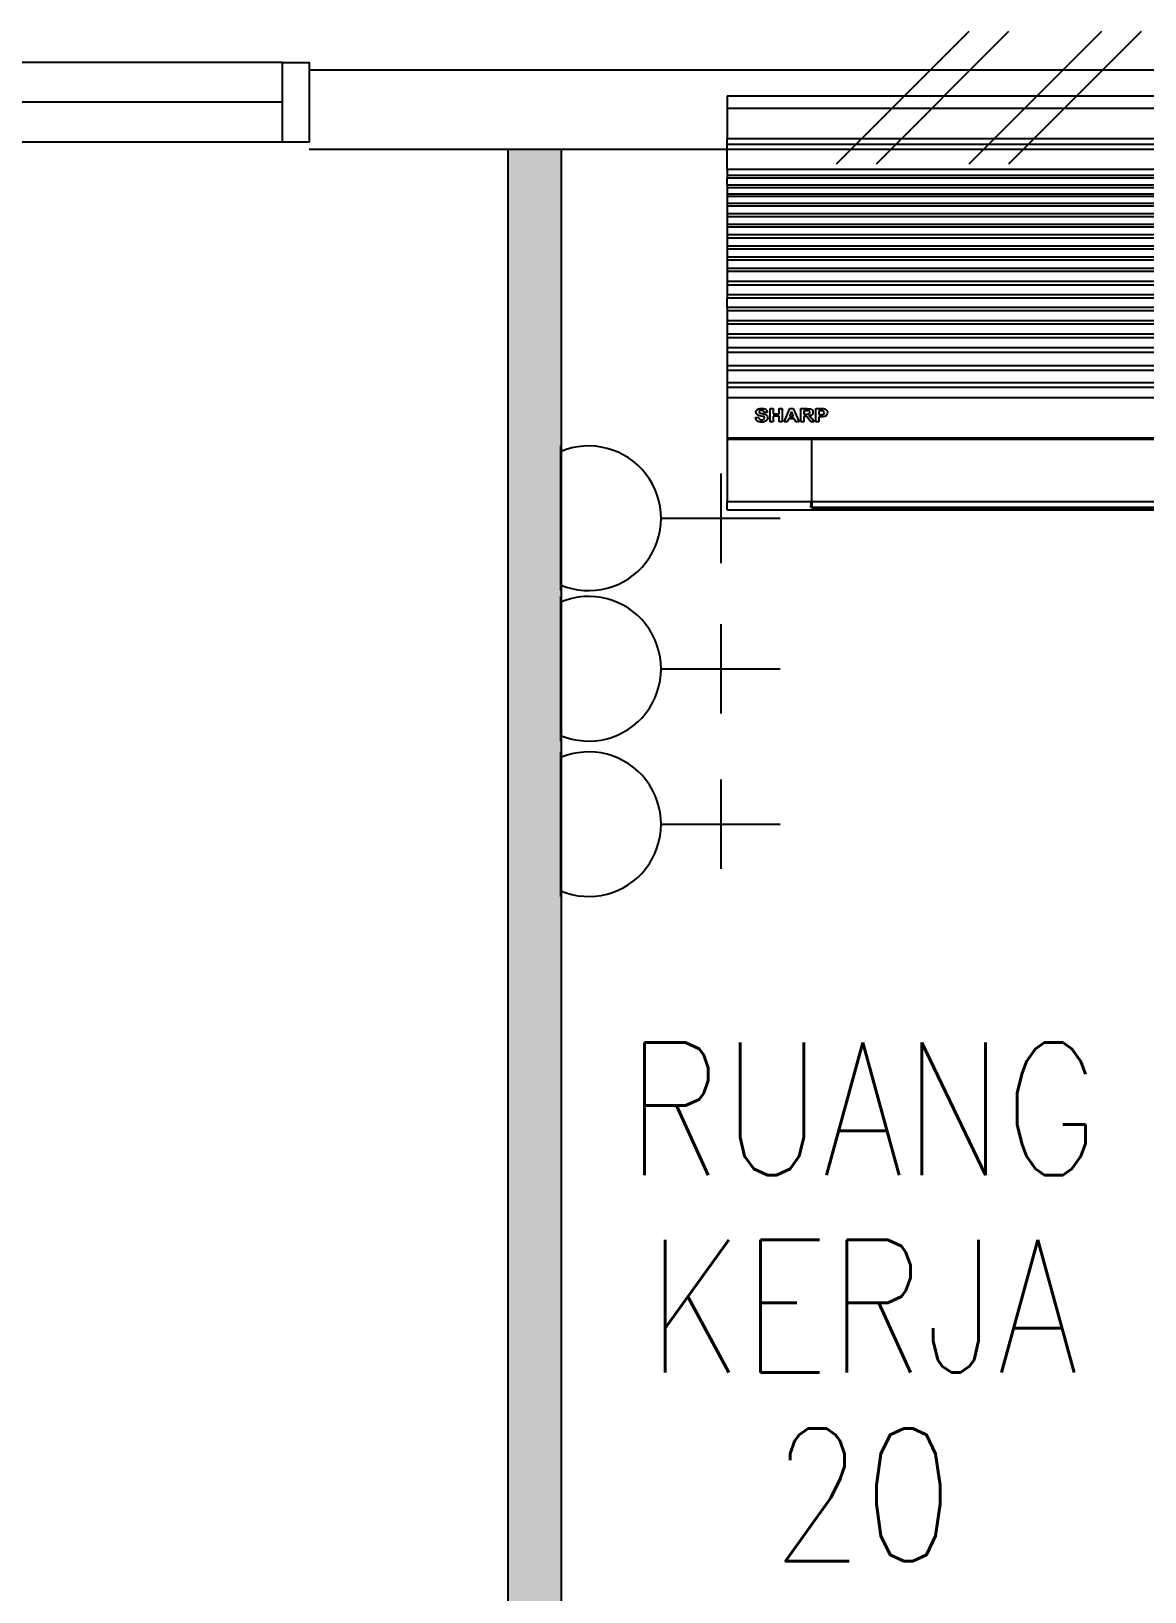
# Model space of a CAD drawing. Header units: inches. Extents: x -106706990 to 300603, y -86718466 to 1728185.
# Drawn here: x 143683 to 145784, y 47689 to 50633 of the extents above; entities that cross this region are included whole.
import ezdxf
from ezdxf.enums import TextEntityAlignment as Align

# ---------------------------------------------------------------- set-up
doc = ezdxf.new("R2010")
doc.units = ezdxf.units.IN
doc.header["$MEASUREMENT"] = 0
doc.linetypes.add('DASHED2', pattern=[0.375, 0.25, -0.125])
for name, color, linetype in [('A-HATCH', 8, 'Continuous'), ('A-PARTITION', 4, 'Continuous'), ('A-ROOMSYM', 3, 'Continuous'), ('A-WALL', 1, 'Continuous'), ('A-WIN', 9, 'Continuous'), ('A-WLH', 7, 'Continuous'), ('Edges', 7, 'Continuous'), ('ELECT', 6, 'Continuous'), ('elk_LAMPU', 6, 'Continuous')]:
    doc.layers.add(name, color=color, linetype=linetype)
doc.layers.get('elk_LAMPU').off()
doc.styles.add('style1', font='romans.shx', dxfattribs={"height": 750})

# ---------------------------------------------------------------- blocks, each defined once
blk = doc.blocks.new('A$C04C40081')
at = {"layer": 'A-WIN', "color": 8}
for p, q in [((850, 150), (50, 150)), ((850, 75), (50, 75)), ((850, 0), (50, 0))]:
    blk.add_line(p, q, dxfattribs=at)
at = {"layer": 'A-WIN', "color": 8, "linetype": 'Continuous'}
for points in [[(50, 150), (0, 150), (0, 0), (50, 0)], [(850, 150), (900, 150), (900, 0), (850, 0)]]:
    blk.add_lwpolyline(points, close=True, dxfattribs=at)
blk = doc.blocks.new('A$C52B244CD')
at = {"layer": 'A-WLH', "color": 8}
for p, q in [((0, 0), (250, 250)), ((75, 0), (325, 250)), ((250, 0), (500, 250)), ((325, 0), (575, 250))]:
    blk.add_line(p, q, dxfattribs=at)
blk = doc.blocks.new('air con')
at = {"layer": 'Edges'}
for p, q in [((71.4, 41.9), (152.4, 41.9)), ((71.4, 41.9), (71.4, 41.09)), ((71.4, 41.09), (152.4, 41.09)), ((71.4, 41.09), (71.4, 39.12)), ((71.4, 39.12), (152.4, 39.12)), ((71.4, 38.72), (71.4, 39.12)), ((152.4, 38.72), (71.4, 38.72)), ((71.4, 37.09), (71.4, 38.72)), ((71.4, 37.09), (71.4, 36.7)), ((152.4, 37.09), (71.4, 37.09)), ((152.4, 36.7), (71.4, 36.7)), ((71.4, 36.7), (71.4, 36.54)), ((152.4, 36.54), (71.4, 36.54)), ((71.4, 36.08), (71.4, 36.54)), ((152.4, 36.08), (71.4, 36.08)), ((71.4, 36.08), (71.4, 35.91)), ((152.4, 35.91), (71.4, 35.91)), ((71.4, 35.91), (71.4, 35.49)), ((71.4, 35.49), (71.4, 35.34)), ((152.4, 35.49), (71.4, 35.49)), ((152.4, 35.34), (71.4, 35.34)), ((71.4, 35.34), (71.4, 34.88)), ((152.4, 34.88), (71.4, 34.88)), ((71.4, 34.88), (71.4, 34.71)), ((152.4, 34.71), (71.4, 34.71)), ((71.4, 34.71), (71.4, 34.21)), ((152.4, 34.21), (71.4, 34.21)), ((71.4, 34.21), (71.4, 34.02)), ((71.4, 34.02), (71.4, 33.51)), ((152.4, 34.02), (71.4, 34.02)), ((152.4, 33.51), (71.4, 33.51)), ((71.4, 33.51), (71.4, 33.33)), ((152.4, 33.33), (71.4, 33.33)), ((71.4, 33.33), (71.4, 32.83)), ((152.4, 32.83), (71.4, 32.83)), ((71.4, 32.83), (71.4, 32.62)), ((152.4, 32.62), (71.4, 32.62)), ((71.4, 32.62), (71.4, 32.1)), ((152.4, 32.1), (71.4, 32.1)), ((71.4, 32.1), (71.4, 31.91)), ((152.4, 31.91), (71.4, 31.91)), ((71.4, 31.91), (71.4, 31.38)), ((152.4, 31.38), (71.4, 31.38)), ((71.4, 31.38), (71.4, 31.19)), ((152.4, 31.19), (71.4, 31.19)), ((71.4, 31.19), (71.4, 30.65)), ((152.4, 30.65), (71.4, 30.65)), ((71.4, 30.65), (71.4, 30.44)), ((152.4, 30.44), (71.4, 30.44)), ((71.4, 30.44), (71.4, 29.79)), ((152.4, 29.79), (71.4, 29.79)), ((71.4, 29.79), (71.4, 29.56)), ((71.4, 29.56), (71.4, 28.93)), ((152.4, 29.56), (71.4, 29.56)), ((152.4, 28.93), (71.4, 28.93)), ((71.4, 28.93), (71.4, 28.71)), ((152.4, 28.71), (71.4, 28.71)), ((71.4, 28.09), (71.4, 28.71)), ((152.4, 28.09), (71.4, 28.09)), ((71.4, 28.09), (71.4, 27.87)), ((71.4, 27.87), (71.4, 27.23)), ((152.4, 27.87), (71.4, 27.87)), ((152.4, 27.23), (71.4, 27.23)), ((71.4, 27.23), (71.4, 27.02)), ((71.4, 27.02), (71.4, 26.35)), ((152.4, 27.02), (71.4, 27.02)), ((152.4, 26.35), (71.4, 26.35)), ((71.4, 26.35), (71.4, 26.12)), ((152.4, 26.12), (71.4, 26.12)), ((71.4, 26.12), (71.4, 25.47)), ((152.4, 25.47), (71.4, 25.47)), ((71.4, 25.47), (71.4, 25.16)), ((152.4, 25.16), (71.4, 25.16)), ((71.4, 25.16), (71.4, 24.3)), ((152.4, 24.3), (71.4, 24.3)), ((71.4, 24.3), (71.4, 24)), ((152.4, 24), (71.4, 24)), ((71.4, 24), (71.4, 23.18)), ((71.4, 23.18), (71.4, 22.88)), ((152.4, 23.18), (71.4, 23.18)), ((152.4, 22.88), (71.4, 22.88)), ((71.4, 22.88), (71.4, 22.21)), ((152.4, 22.21), (71.4, 22.21)), ((71.4, 22.21), (71.4, 19.57)), ((73.29, 21.35), (73.33, 21.41)), ((73.33, 21.41), (73.38, 21.46)), ((73.38, 21.46), (73.45, 21.49)), ((73.45, 21.49), (73.54, 21.52)), ((73.54, 21.52), (73.64, 21.52)), ((73.64, 21.38), (73.56, 21.37)), ((73.64, 21.52), (73.73, 21.52)), ((73.71, 21.37), (73.64, 21.38)), ((73.73, 21.52), (73.8, 21.51)), ((73.8, 21.51), (73.87, 21.48)), ((73.87, 21.48), (73.92, 21.45)), ((73.92, 21.45), (73.96, 21.41)), ((73.96, 21.41), (73.99, 21.37)), ((74.21, 20.64), (74.21, 21.51)), ((74.21, 21.51), (74.41, 21.51)), ((74.41, 21.51), (74.41, 21.17)), ((74.8, 21.17), (74.8, 21.51)), ((74.8, 21.51), (75, 21.51)), ((75, 21.51), (75, 20.64)), ((75.11, 20.64), (75.49, 21.51)), ((75.49, 21.51), (75.7, 21.51)), ((75.7, 21.51), (76.09, 20.64)), ((76.2, 20.64), (76.2, 21.51)), ((76.2, 21.51), (76.62, 21.51)), ((76.62, 21.51), (76.75, 21.5)), ((76.75, 21.5), (76.85, 21.49)), ((76.85, 21.49), (76.91, 21.45)), ((76.91, 21.45), (76.96, 21.4)), ((76.96, 21.4), (76.99, 21.34)), ((77.19, 20.64), (77.19, 21.51)), ((77.19, 21.51), (77.51, 21.51)), ((77.51, 21.51), (77.66, 21.51)), ((77.66, 21.51), (77.74, 21.5)), ((77.74, 21.5), (77.82, 21.47)), ((77.82, 21.47), (77.89, 21.41)), ((77.89, 21.41), (77.91, 21.38)), ((77.91, 21.38), (77.93, 21.34)), ((73.25, 20.92), (73.44, 20.94)), ((73.26, 20.85), (73.25, 20.92)), ((73.29, 20.79), (73.26, 20.85)), ((73.28, 21.28), (73.29, 21.35)), ((73.29, 21.23), (73.28, 21.28)), ((73.31, 21.19), (73.29, 21.23)), ((73.32, 20.74), (73.29, 20.79)), ((73.33, 21.14), (73.31, 21.19)), ((73.37, 20.7), (73.32, 20.74)), ((73.37, 21.11), (73.33, 21.14)), ((73.41, 21.08), (73.37, 21.11)), ((73.42, 20.67), (73.37, 20.7)), ((73.46, 21.06), (73.41, 21.08)), ((73.49, 20.64), (73.42, 20.67)), ((73.44, 20.94), (73.47, 20.86)), ((73.6, 21.02), (73.46, 21.06)), ((73.48, 21.32), (73.47, 21.29)), ((73.47, 21.29), (73.48, 21.26)), ((73.47, 20.86), (73.51, 20.81)), ((73.5, 21.35), (73.48, 21.32)), ((73.48, 21.26), (73.5, 21.24)), ((73.57, 20.63), (73.49, 20.64)), ((73.56, 21.37), (73.5, 21.35)), ((73.5, 21.24), (73.57, 21.21)), ((73.51, 20.81), (73.57, 20.78)), ((73.57, 21.21), (73.68, 21.18)), ((73.57, 20.78), (73.66, 20.77)), ((73.65, 20.62), (73.57, 20.63)), ((73.76, 20.98), (73.6, 21.02)), ((73.77, 20.63), (73.65, 20.62)), ((73.66, 20.77), (73.74, 20.78)), ((73.68, 21.18), (73.81, 21.15)), ((73.77, 21.35), (73.71, 21.37)), ((73.74, 20.78), (73.8, 20.81)), ((73.8, 20.96), (73.76, 20.98)), ((73.8, 21.31), (73.77, 21.35)), ((73.87, 20.66), (73.77, 20.63)), ((73.82, 21.25), (73.8, 21.31)), ((73.83, 20.94), (73.8, 20.96)), ((73.8, 20.81), (73.84, 20.85)), ((73.81, 21.15), (73.9, 21.12)), ((74.02, 21.26), (73.82, 21.25)), ((73.84, 20.92), (73.83, 20.94)), ((73.85, 20.89), (73.84, 20.92)), ((73.84, 20.85), (73.85, 20.89)), ((73.94, 20.7), (73.87, 20.66)), ((73.9, 21.12), (73.96, 21.08)), ((74, 20.75), (73.94, 20.7)), ((73.96, 21.08), (74.01, 21.03)), ((73.99, 21.37), (74.01, 21.32)), ((74.04, 20.82), (74, 20.75)), ((74.01, 21.32), (74.02, 21.26)), ((74.01, 21.03), (74.04, 20.97)), ((74.04, 20.97), (74.05, 20.89)), ((74.05, 20.89), (74.04, 20.82)), ((74.41, 20.64), (74.21, 20.64)), ((74.41, 21.17), (74.8, 21.17)), ((74.8, 21.02), (74.41, 21.02)), ((74.41, 21.02), (74.41, 20.64)), ((74.8, 20.64), (74.8, 21.02)), ((75, 20.64), (74.8, 20.64)), ((75.32, 20.64), (75.11, 20.64)), ((75.4, 20.84), (75.32, 20.64)), ((75.79, 20.84), (75.4, 20.84)), ((75.59, 21.31), (75.46, 20.98)), ((75.46, 20.98), (75.73, 20.98)), ((75.73, 20.98), (75.59, 21.31)), ((75.88, 20.64), (75.79, 20.84)), ((76.09, 20.64), (75.88, 20.64)), ((76.4, 20.64), (76.2, 20.64)), ((76.55, 21.36), (76.4, 21.36)), ((76.4, 21.36), (76.4, 21.14)), ((76.4, 21.14), (76.54, 21.14)), ((76.44, 21), (76.4, 21)), ((76.4, 21), (76.4, 20.64)), ((76.5, 21), (76.44, 21)), ((76.54, 20.99), (76.5, 21)), ((76.54, 21.14), (76.66, 21.14)), ((76.57, 20.98), (76.54, 20.99)), ((76.7, 21.36), (76.55, 21.36)), ((76.6, 20.96), (76.57, 20.98)), ((76.7, 20.83), (76.6, 20.96)), ((76.66, 21.14), (76.72, 21.15)), ((76.74, 21.35), (76.7, 21.36)), ((76.85, 20.64), (76.7, 20.83)), ((76.72, 21.15), (76.75, 21.17)), ((76.77, 21.33), (76.74, 21.35)), ((76.8, 21.03), (76.74, 21.02)), ((76.74, 21.02), (76.8, 20.99)), ((76.75, 21.17), (76.78, 21.19)), ((76.79, 21.29), (76.77, 21.33)), ((76.78, 21.19), (76.79, 21.22)), ((76.8, 21.25), (76.79, 21.29)), ((76.79, 21.22), (76.8, 21.25)), ((76.86, 21.05), (76.8, 21.03)), ((76.8, 20.99), (76.85, 20.95)), ((76.85, 20.95), (76.9, 20.89)), ((77.08, 20.64), (76.85, 20.64)), ((76.9, 21.07), (76.86, 21.05)), ((76.94, 21.1), (76.9, 21.07)), ((76.9, 20.89), (76.96, 20.81)), ((76.97, 21.14), (76.94, 21.1)), ((76.96, 20.81), (77.08, 20.64)), ((76.99, 21.18), (76.97, 21.14)), ((76.99, 21.34), (77, 21.27)), ((77, 21.22), (76.99, 21.18)), ((77, 21.27), (77, 21.22)), ((77.39, 20.64), (77.19, 20.64)), ((77.39, 21.36), (77.39, 21.12)), ((77.48, 21.36), (77.39, 21.36)), ((77.39, 21.12), (77.5, 21.12)), ((77.52, 20.97), (77.39, 20.97)), ((77.39, 20.97), (77.39, 20.64)), ((77.63, 21.36), (77.48, 21.36)), ((77.5, 21.12), (77.59, 21.12)), ((77.64, 20.97), (77.52, 20.97)), ((77.59, 21.12), (77.65, 21.13)), ((77.67, 21.34), (77.63, 21.36)), ((77.72, 20.98), (77.64, 20.97)), ((77.65, 21.13), (77.69, 21.15)), ((77.71, 21.32), (77.67, 21.34)), ((77.69, 21.15), (77.72, 21.17)), ((77.73, 21.28), (77.71, 21.32)), ((77.72, 21.17), (77.73, 21.2)), ((77.78, 21), (77.72, 20.98)), ((77.74, 21.24), (77.73, 21.28)), ((77.73, 21.2), (77.74, 21.24)), ((77.83, 21.02), (77.78, 21)), ((77.87, 21.06), (77.83, 21.02)), ((77.91, 21.11), (77.87, 21.06)), ((77.93, 21.17), (77.91, 21.11)), ((77.93, 21.34), (77.94, 21.29)), ((77.94, 21.24), (77.93, 21.17)), ((77.94, 21.29), (77.94, 21.24)), ((152.4, 19.57), (71.4, 19.57)), ((71.4, 19.57), (71.4, 19.49)), ((152.4, 19.49), (71.4, 19.49)), ((71.4, 19.49), (71.4, 15.42)), ((76.92, 15.42), (76.92, 19.49)), ((76.92, 18.47), (76.92, 18.81)), ((76.92, 18.13), (76.92, 18.47)), ((76.92, 17.8), (76.92, 18.13)), ((76.92, 17.48), (76.92, 17.8)), ((76.92, 17.16), (76.92, 17.48)), ((76.92, 16.85), (76.92, 17.16)), ((76.92, 16.55), (76.92, 16.85)), ((76.92, 16.26), (76.92, 16.55)), ((76.86, 15.42), (71.4, 15.42)), ((71.4, 14.9), (71.4, 15.42)), ((76.92, 15.42), (76.86, 15.42)), ((76.86, 15.42), (76.86, 15.14)), ((76.92, 15.97), (76.92, 16.26)), ((76.92, 15.69), (76.92, 15.97)), ((76.92, 15.42), (76.92, 15.69)), ((76.92, 15.42), (76.92, 15.14)), ((146.42, 15.42), (76.92, 15.42)), ((71.4, 14.9), (152.4, 14.9)), ((76.92, 15.14), (76.86, 15.14)), ((76.86, 15.05), (76.86, 15.14)), ((76.92, 15.05), (76.86, 15.05)), ((76.92, 15.14), (76.92, 15.05)), ((146.42, 15.05), (76.92, 15.05)), ((76.92, 15.05), (76.92, 15.01)), ((146.42, 15.01), (76.92, 15.01))]:
    blk.add_line(p, q, dxfattribs=at)
blk = doc.blocks.new('SOCKET(in)')
at = {"layer": 'ELECT', "color": 6}
for p, q in [((86605160, -1198079.2), (86605160, -1197854.2)), ((86605075.7, -1197966.7), (86605244.4, -1197966.7)), ((86605023.6, -1198269), (86605296.4, -1198269))]:
    blk.add_line(p, q, dxfattribs=at)
blk.add_arc((86605160, -1198215.6), 136.4, 336.9763, 203.0237, dxfattribs=at)

msp = doc.modelspace()

# ---------------------------------------------------------------- hatches: boundary and pattern name
at = {"layer": 'A-HATCH'}
h = msp.add_hatch(dxfattribs=at)
h.set_pattern_fill('DOTS', color=8, scale=800)
h.set_pattern_definition([(0, (114889.653, -257331.384), (25, 50), [0, -50])])
h.paths.add_polyline_path([(144682.8, 50409.7), (144582.8, 50409.7), (144582.8, 46059.7), (144682.8, 46059.7)])
h.paths.add_polyline_path([(144682.8, 46059.7), (144582.8, 46059.7), (144582.8, 45909.7), (144682.8, 45909.7)])
h.paths.add_polyline_path([(138832.8, 46009.7), (138832.8, 45909.7), (140007.8, 45909.7), (140007.8, 46009.7)])
h.paths.add_polyline_path([(143332.8, 46009.7), (143332.8, 45909.7), (143682.8, 45909.7), (143682.8, 46009.7)])

# ---------------------------------------------------------------- linework, layer by layer
at = {"layer": 'A-PARTITION', "color": 8}
for p, q in [((144582.8, 45909.7), (144582.8, 50409.7)), ((144682.8, 50409.7), (144682.8, 45909.7))]:
    msp.add_line(p, q, dxfattribs=at)
at = {"layer": 'A-WALL', "color": 8, "linetype": 'Continuous', "ltscale": 900}
for p, q in [((144207.8, 50559.7), (146607.8, 50559.7)), ((146607.8, 50409.7), (144207.8, 50409.7))]:
    msp.add_line(p, q, dxfattribs=at)

# ---------------------------------------------------------------- block references
at = {"xscale": 28.92590521224616, "yscale": 28.92590521224616, "zscale": 28.92590521224616}
msp.add_blockref('air con', (142930.5, 49298.7), dxfattribs=at)
at = {"layer": 'A-WIN', "color": 8}
msp.add_blockref('A$C04C40081', (143307.4, 50423.5), dxfattribs=at)
at = {"layer": 'A-WLH', "color": 8}
msp.add_blockref('A$C52B244CD', (145202.3, 50382.6), dxfattribs=at)
at = {"layer": 'elk_LAMPU', "color": 0, "linetype": 'DASHED2', "lineweight": 18, "rotation": 270}
for p in [(1342950.4, 86654873.8), (1342950.4, 86654589.9), (1342950.4, 86654296.8)]:
    msp.add_blockref('SOCKET(in)', p, dxfattribs=at)

# ---------------------------------------------------------------- texts
at = {"layer": 'A-ROOMSYM', "color": 8, "style": 'style1', "width": 0.8}
for s, p in [('RUANG', (145251.7, 48474.9)), ('KERJA', (145251.7, 48102.7)), ('20', (145251.7, 47746.9))]:
    msp.add_text(s, height=250, dxfattribs=at).set_placement(p, align=Align.CENTER)

doc.saveas('drawing.dxf')
